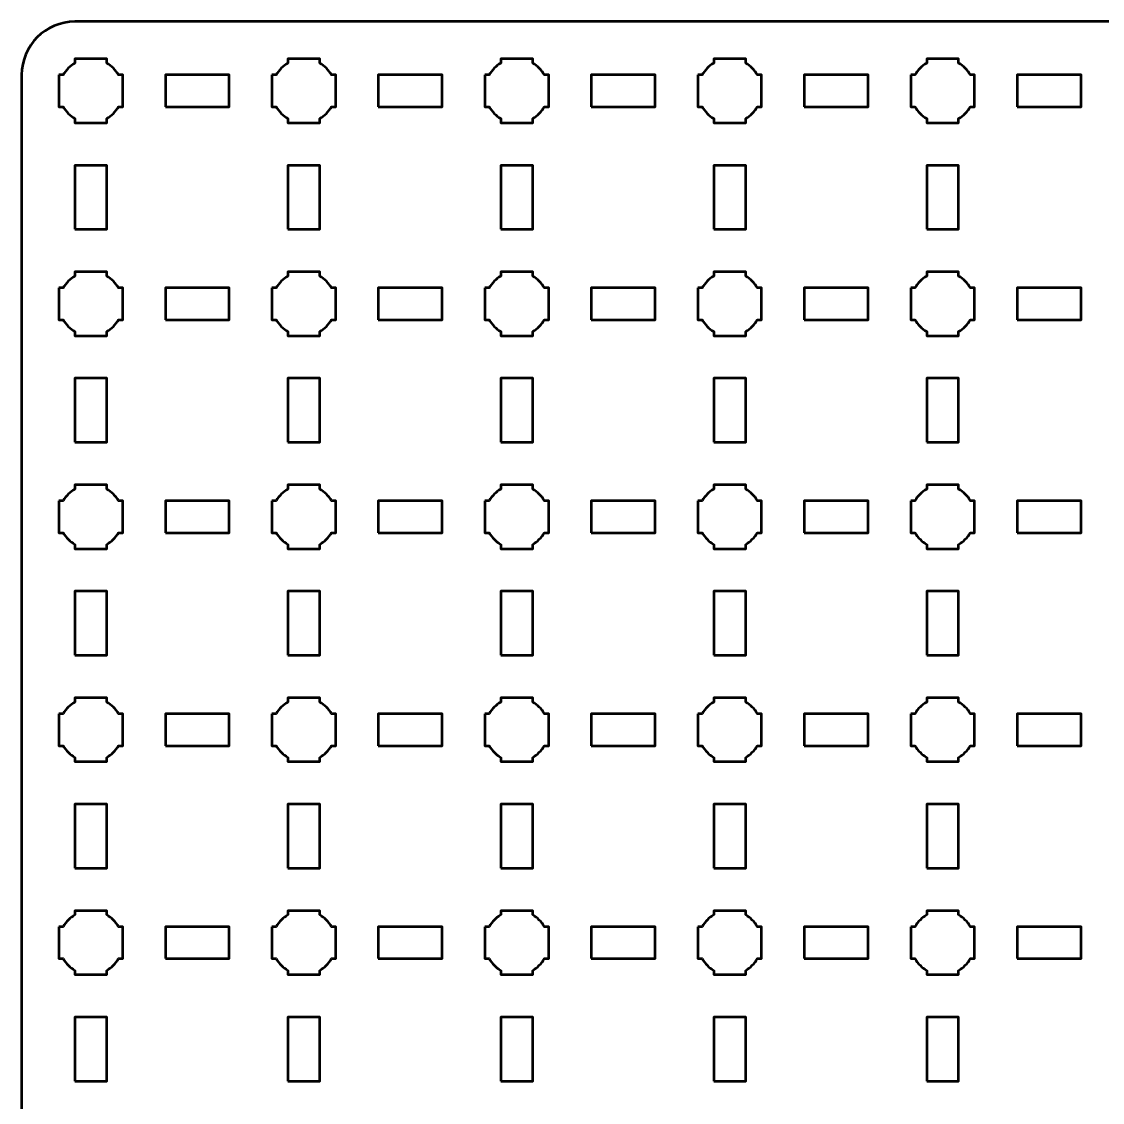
# Model space of a CAD drawing. Header units: centimetres. Extents: x -31.1 to 10.2, y -35.5 to 5.8.
# Drawn here: x -31.15 to -21, y -4.35 to 5.8 of the extents above; entities that cross this region are included whole.
import ezdxf

# ---------------------------------------------------------------- set-up
doc = ezdxf.new("R2010")
doc.units = ezdxf.units.CM
doc.header["$MEASUREMENT"] = 0
doc.layers.add('Layer 1', color=7, linetype='Continuous')

msp = doc.modelspace()

# ---------------------------------------------------------------- linework, layer by layer
at = {"layer": 'Layer 1', "color": 250, "lineweight": 53}
for points in [[(-29.8, 5), (-29.2, 5), (-29.2, 5.3), (-29.8, 5.3), (-29.8, 5)], [(-27.8, 5), (-27.2, 5), (-27.2, 5.3), (-27.8, 5.3), (-27.8, 5)], [(-25.8, 5), (-25.2, 5), (-25.2, 5.3), (-25.8, 5.3), (-25.8, 5)], [(-23.8, 5), (-23.2, 5), (-23.2, 5.3), (-23.8, 5.3), (-23.8, 5)], [(-21.8, 5), (-21.2, 5), (-21.2, 5.3), (-21.8, 5.3), (-21.8, 5)], [(-30.65, 3.85), (-30.35, 3.85), (-30.35, 4.45), (-30.65, 4.45), (-30.65, 3.85)], [(-28.65, 3.85), (-28.35, 3.85), (-28.35, 4.45), (-28.65, 4.45), (-28.65, 3.85)], [(-26.65, 3.85), (-26.35, 3.85), (-26.35, 4.45), (-26.65, 4.45), (-26.65, 3.85)], [(-24.65, 3.85), (-24.35, 3.85), (-24.35, 4.45), (-24.65, 4.45), (-24.65, 3.85)], [(-22.65, 3.85), (-22.35, 3.85), (-22.35, 4.45), (-22.65, 4.45), (-22.65, 3.85)], [(-29.8, 3), (-29.2, 3), (-29.2, 3.3), (-29.8, 3.3), (-29.8, 3)], [(-27.8, 3), (-27.2, 3), (-27.2, 3.3), (-27.8, 3.3), (-27.8, 3)], [(-25.8, 3), (-25.2, 3), (-25.2, 3.3), (-25.8, 3.3), (-25.8, 3)], [(-23.8, 3), (-23.2, 3), (-23.2, 3.3), (-23.8, 3.3), (-23.8, 3)], [(-21.8, 3), (-21.2, 3), (-21.2, 3.3), (-21.8, 3.3), (-21.8, 3)], [(-30.65, 1.85), (-30.35, 1.85), (-30.35, 2.45), (-30.65, 2.45), (-30.65, 1.85)], [(-28.65, 1.85), (-28.35, 1.85), (-28.35, 2.45), (-28.65, 2.45), (-28.65, 1.85)], [(-26.65, 1.85), (-26.35, 1.85), (-26.35, 2.45), (-26.65, 2.45), (-26.65, 1.85)], [(-24.65, 1.85), (-24.35, 1.85), (-24.35, 2.45), (-24.65, 2.45), (-24.65, 1.85)], [(-22.65, 1.85), (-22.35, 1.85), (-22.35, 2.45), (-22.65, 2.45), (-22.65, 1.85)], [(-29.8, 1), (-29.2, 1), (-29.2, 1.3), (-29.8, 1.3), (-29.8, 1)], [(-27.8, 1), (-27.2, 1), (-27.2, 1.3), (-27.8, 1.3), (-27.8, 1)], [(-25.8, 1), (-25.2, 1), (-25.2, 1.3), (-25.8, 1.3), (-25.8, 1)], [(-23.8, 1), (-23.2, 1), (-23.2, 1.3), (-23.8, 1.3), (-23.8, 1)], [(-21.8, 1), (-21.2, 1), (-21.2, 1.3), (-21.8, 1.3), (-21.8, 1)], [(-30.65, -0.15), (-30.35, -0.15), (-30.35, 0.45), (-30.65, 0.45), (-30.65, -0.15)], [(-28.65, -0.15), (-28.35, -0.15), (-28.35, 0.45), (-28.65, 0.45), (-28.65, -0.15)], [(-26.65, -0.15), (-26.35, -0.15), (-26.35, 0.45), (-26.65, 0.45), (-26.65, -0.15)], [(-24.65, -0.15), (-24.35, -0.15), (-24.35, 0.45), (-24.65, 0.45), (-24.65, -0.15)], [(-22.65, -0.15), (-22.35, -0.15), (-22.35, 0.45), (-22.65, 0.45), (-22.65, -0.15)], [(-29.8, -1), (-29.2, -1), (-29.2, -0.7), (-29.8, -0.7), (-29.8, -1)], [(-27.8, -1), (-27.2, -1), (-27.2, -0.7), (-27.8, -0.7), (-27.8, -1)], [(-25.8, -1), (-25.2, -1), (-25.2, -0.7), (-25.8, -0.7), (-25.8, -1)], [(-23.8, -1), (-23.2, -1), (-23.2, -0.7), (-23.8, -0.7), (-23.8, -1)], [(-21.8, -1), (-21.2, -1), (-21.2, -0.7), (-21.8, -0.7), (-21.8, -1)], [(-30.65, -2.15), (-30.35, -2.15), (-30.35, -1.55), (-30.65, -1.55), (-30.65, -2.15)], [(-28.65, -2.15), (-28.35, -2.15), (-28.35, -1.55), (-28.65, -1.55), (-28.65, -2.15)], [(-26.65, -2.15), (-26.35, -2.15), (-26.35, -1.55), (-26.65, -1.55), (-26.65, -2.15)], [(-24.65, -2.15), (-24.35, -2.15), (-24.35, -1.55), (-24.65, -1.55), (-24.65, -2.15)], [(-22.65, -2.15), (-22.35, -2.15), (-22.35, -1.55), (-22.65, -1.55), (-22.65, -2.15)], [(-29.8, -3), (-29.2, -3), (-29.2, -2.7), (-29.8, -2.7), (-29.8, -3)], [(-27.8, -3), (-27.2, -3), (-27.2, -2.7), (-27.8, -2.7), (-27.8, -3)], [(-25.8, -3), (-25.2, -3), (-25.2, -2.7), (-25.8, -2.7), (-25.8, -3)], [(-23.8, -3), (-23.2, -3), (-23.2, -2.7), (-23.8, -2.7), (-23.8, -3)], [(-21.8, -3), (-21.2, -3), (-21.2, -2.7), (-21.8, -2.7), (-21.8, -3)], [(-30.65, -4.15), (-30.35, -4.15), (-30.35, -3.55), (-30.65, -3.55), (-30.65, -4.15)], [(-28.65, -4.15), (-28.35, -4.15), (-28.35, -3.55), (-28.65, -3.55), (-28.65, -4.15)], [(-26.65, -4.15), (-26.35, -4.15), (-26.35, -3.55), (-26.65, -3.55), (-26.65, -4.15)], [(-24.65, -4.15), (-24.35, -4.15), (-24.35, -3.55), (-24.65, -3.55), (-24.65, -4.15)], [(-22.65, -4.15), (-22.35, -4.15), (-22.35, -3.55), (-22.65, -3.55), (-22.65, -4.15)]]:
    msp.add_lwpolyline(points, close=True, dxfattribs=at)
msp.add_open_spline([(-31.15, -35), (-31.15, -35), (-31.15, 5.3), (-31.15, 5.3), (-31.15, 5.3), (-31.15, 5.57609), (-30.92609, 5.8), (-30.65, 5.8), (-30.65, 5.8), (-30.65, 5.8), (9.65, 5.8), (9.65, 5.8), (9.65, 5.8), (9.92609, 5.8), (10.15, 5.57609), (10.15, 5.3), (10.15, 5.3), (10.15, 5.3), (10.15, -35), (10.15, -35), (10.15, -35), (10.15, -35.27609), (9.92609, -35.5), (9.65, -35.5), (9.65, -35.5), (9.65, -35.5), (-30.65, -35.5), (-30.65, -35.5), (-30.65, -35.5), (-30.92609, -35.5), (-31.15, -35.27609), (-31.15, -35)], degree=3, knots=[0, 0, 0, 0, 0.125, 0.125, 0.125, 0.125, 0.25, 0.25, 0.25, 0.25, 0.375, 0.375, 0.375, 0.375, 0.5, 0.5, 0.5, 0.5, 0.625, 0.625, 0.625, 0.625, 0.75, 0.75, 0.75, 0.75, 0.875, 0.875, 0.875, 0.875, 1, 1, 1, 1], dxfattribs=at)
at = {"layer": 'Layer 1', "lineweight": 53}
for points in [[(-30.8, 5.3), (-30.8, 5.3), (-30.75985, 5.3), (-30.75985, 5.3), (-30.75985, 5.3), (-30.7335, 5.34553), (-30.69553, 5.3835), (-30.65, 5.40985), (-30.65, 5.40985), (-30.65, 5.40985), (-30.65, 5.45), (-30.65, 5.45), (-30.65, 5.45), (-30.65, 5.45), (-30.5, 5.45), (-30.5, 5.45), (-30.5, 5.45), (-30.5, 5.45), (-30.35, 5.45), (-30.35, 5.45), (-30.35, 5.45), (-30.35, 5.45), (-30.35, 5.40985), (-30.35, 5.40985), (-30.35, 5.40985), (-30.30447, 5.3835), (-30.2665, 5.34553), (-30.24015, 5.3), (-30.24015, 5.3), (-30.24015, 5.3), (-30.2, 5.3), (-30.2, 5.3), (-30.2, 5.3), (-30.2, 5.3), (-30.2, 5.15), (-30.2, 5.15), (-30.2, 5.15), (-30.2, 5.15), (-30.2, 5), (-30.2, 5), (-30.2, 5), (-30.2, 5), (-30.24015, 5), (-30.24015, 5), (-30.24015, 5), (-30.2665, 4.95447), (-30.30447, 4.9165), (-30.35, 4.89015), (-30.35, 4.89015), (-30.35, 4.89015), (-30.35, 4.85), (-30.35, 4.85), (-30.35, 4.85), (-30.35, 4.85), (-30.5, 4.85), (-30.5, 4.85), (-30.5, 4.85), (-30.5, 4.85), (-30.65, 4.85), (-30.65, 4.85), (-30.65, 4.85), (-30.65, 4.85), (-30.65, 4.89015), (-30.65, 4.89015), (-30.65, 4.89015), (-30.69553, 4.9165), (-30.7335, 4.95447), (-30.75985, 5), (-30.75985, 5), (-30.75985, 5), (-30.8, 5), (-30.8, 5), (-30.8, 5), (-30.8, 5), (-30.8, 5.15), (-30.8, 5.15), (-30.8, 5.15), (-30.8, 5.15), (-30.8, 5.3), (-30.8, 5.3)], [(-28.8, 5.3), (-28.8, 5.3), (-28.75985, 5.3), (-28.75985, 5.3), (-28.75985, 5.3), (-28.7335, 5.34553), (-28.69553, 5.3835), (-28.65, 5.40985), (-28.65, 5.40985), (-28.65, 5.40985), (-28.65, 5.45), (-28.65, 5.45), (-28.65, 5.45), (-28.65, 5.45), (-28.5, 5.45), (-28.5, 5.45), (-28.5, 5.45), (-28.5, 5.45), (-28.35, 5.45), (-28.35, 5.45), (-28.35, 5.45), (-28.35, 5.45), (-28.35, 5.40985), (-28.35, 5.40985), (-28.35, 5.40985), (-28.30447, 5.3835), (-28.2665, 5.34553), (-28.24015, 5.3), (-28.24015, 5.3), (-28.24015, 5.3), (-28.2, 5.3), (-28.2, 5.3), (-28.2, 5.3), (-28.2, 5.3), (-28.2, 5.15), (-28.2, 5.15), (-28.2, 5.15), (-28.2, 5.15), (-28.2, 5), (-28.2, 5), (-28.2, 5), (-28.2, 5), (-28.24015, 5), (-28.24015, 5), (-28.24015, 5), (-28.2665, 4.95447), (-28.30447, 4.9165), (-28.35, 4.89015), (-28.35, 4.89015), (-28.35, 4.89015), (-28.35, 4.85), (-28.35, 4.85), (-28.35, 4.85), (-28.35, 4.85), (-28.5, 4.85), (-28.5, 4.85), (-28.5, 4.85), (-28.5, 4.85), (-28.65, 4.85), (-28.65, 4.85), (-28.65, 4.85), (-28.65, 4.85), (-28.65, 4.89015), (-28.65, 4.89015), (-28.65, 4.89015), (-28.69553, 4.9165), (-28.7335, 4.95447), (-28.75985, 5), (-28.75985, 5), (-28.75985, 5), (-28.8, 5), (-28.8, 5), (-28.8, 5), (-28.8, 5), (-28.8, 5.15), (-28.8, 5.15), (-28.8, 5.15), (-28.8, 5.15), (-28.8, 5.3), (-28.8, 5.3)], [(-26.8, 5.3), (-26.8, 5.3), (-26.75985, 5.3), (-26.75985, 5.3), (-26.75985, 5.3), (-26.7335, 5.34553), (-26.69553, 5.3835), (-26.65, 5.40985), (-26.65, 5.40985), (-26.65, 5.40985), (-26.65, 5.45), (-26.65, 5.45), (-26.65, 5.45), (-26.65, 5.45), (-26.5, 5.45), (-26.5, 5.45), (-26.5, 5.45), (-26.5, 5.45), (-26.35, 5.45), (-26.35, 5.45), (-26.35, 5.45), (-26.35, 5.45), (-26.35, 5.40985), (-26.35, 5.40985), (-26.35, 5.40985), (-26.30447, 5.3835), (-26.2665, 5.34553), (-26.24015, 5.3), (-26.24015, 5.3), (-26.24015, 5.3), (-26.2, 5.3), (-26.2, 5.3), (-26.2, 5.3), (-26.2, 5.3), (-26.2, 5.15), (-26.2, 5.15), (-26.2, 5.15), (-26.2, 5.15), (-26.2, 5), (-26.2, 5), (-26.2, 5), (-26.2, 5), (-26.24015, 5), (-26.24015, 5), (-26.24015, 5), (-26.2665, 4.95447), (-26.30447, 4.9165), (-26.35, 4.89015), (-26.35, 4.89015), (-26.35, 4.89015), (-26.35, 4.85), (-26.35, 4.85), (-26.35, 4.85), (-26.35, 4.85), (-26.5, 4.85), (-26.5, 4.85), (-26.5, 4.85), (-26.5, 4.85), (-26.65, 4.85), (-26.65, 4.85), (-26.65, 4.85), (-26.65, 4.85), (-26.65, 4.89015), (-26.65, 4.89015), (-26.65, 4.89015), (-26.69553, 4.9165), (-26.7335, 4.95447), (-26.75985, 5), (-26.75985, 5), (-26.75985, 5), (-26.8, 5), (-26.8, 5), (-26.8, 5), (-26.8, 5), (-26.8, 5.15), (-26.8, 5.15), (-26.8, 5.15), (-26.8, 5.15), (-26.8, 5.3), (-26.8, 5.3)], [(-24.8, 5.3), (-24.8, 5.3), (-24.75985, 5.3), (-24.75985, 5.3), (-24.75985, 5.3), (-24.7335, 5.34553), (-24.69553, 5.3835), (-24.65, 5.40985), (-24.65, 5.40985), (-24.65, 5.40985), (-24.65, 5.45), (-24.65, 5.45), (-24.65, 5.45), (-24.65, 5.45), (-24.5, 5.45), (-24.5, 5.45), (-24.5, 5.45), (-24.5, 5.45), (-24.35, 5.45), (-24.35, 5.45), (-24.35, 5.45), (-24.35, 5.45), (-24.35, 5.40985), (-24.35, 5.40985), (-24.35, 5.40985), (-24.30447, 5.3835), (-24.2665, 5.34553), (-24.24015, 5.3), (-24.24015, 5.3), (-24.24015, 5.3), (-24.2, 5.3), (-24.2, 5.3), (-24.2, 5.3), (-24.2, 5.3), (-24.2, 5.15), (-24.2, 5.15), (-24.2, 5.15), (-24.2, 5.15), (-24.2, 5), (-24.2, 5), (-24.2, 5), (-24.2, 5), (-24.24015, 5), (-24.24015, 5), (-24.24015, 5), (-24.2665, 4.95447), (-24.30447, 4.9165), (-24.35, 4.89015), (-24.35, 4.89015), (-24.35, 4.89015), (-24.35, 4.85), (-24.35, 4.85), (-24.35, 4.85), (-24.35, 4.85), (-24.5, 4.85), (-24.5, 4.85), (-24.5, 4.85), (-24.5, 4.85), (-24.65, 4.85), (-24.65, 4.85), (-24.65, 4.85), (-24.65, 4.85), (-24.65, 4.89015), (-24.65, 4.89015), (-24.65, 4.89015), (-24.69553, 4.9165), (-24.7335, 4.95447), (-24.75985, 5), (-24.75985, 5), (-24.75985, 5), (-24.8, 5), (-24.8, 5), (-24.8, 5), (-24.8, 5), (-24.8, 5.15), (-24.8, 5.15), (-24.8, 5.15), (-24.8, 5.15), (-24.8, 5.3), (-24.8, 5.3)], [(-22.8, 5.3), (-22.8, 5.3), (-22.75985, 5.3), (-22.75985, 5.3), (-22.75985, 5.3), (-22.7335, 5.34553), (-22.69553, 5.3835), (-22.65, 5.40985), (-22.65, 5.40985), (-22.65, 5.40985), (-22.65, 5.45), (-22.65, 5.45), (-22.65, 5.45), (-22.65, 5.45), (-22.5, 5.45), (-22.5, 5.45), (-22.5, 5.45), (-22.5, 5.45), (-22.35, 5.45), (-22.35, 5.45), (-22.35, 5.45), (-22.35, 5.45), (-22.35, 5.40985), (-22.35, 5.40985), (-22.35, 5.40985), (-22.30447, 5.3835), (-22.2665, 5.34553), (-22.24015, 5.3), (-22.24015, 5.3), (-22.24015, 5.3), (-22.2, 5.3), (-22.2, 5.3), (-22.2, 5.3), (-22.2, 5.3), (-22.2, 5.15), (-22.2, 5.15), (-22.2, 5.15), (-22.2, 5.15), (-22.2, 5), (-22.2, 5), (-22.2, 5), (-22.2, 5), (-22.24015, 5), (-22.24015, 5), (-22.24015, 5), (-22.2665, 4.95447), (-22.30447, 4.9165), (-22.35, 4.89015), (-22.35, 4.89015), (-22.35, 4.89015), (-22.35, 4.85), (-22.35, 4.85), (-22.35, 4.85), (-22.35, 4.85), (-22.5, 4.85), (-22.5, 4.85), (-22.5, 4.85), (-22.5, 4.85), (-22.65, 4.85), (-22.65, 4.85), (-22.65, 4.85), (-22.65, 4.85), (-22.65, 4.89015), (-22.65, 4.89015), (-22.65, 4.89015), (-22.69553, 4.9165), (-22.7335, 4.95447), (-22.75985, 5), (-22.75985, 5), (-22.75985, 5), (-22.8, 5), (-22.8, 5), (-22.8, 5), (-22.8, 5), (-22.8, 5.15), (-22.8, 5.15), (-22.8, 5.15), (-22.8, 5.15), (-22.8, 5.3), (-22.8, 5.3)], [(-30.8, 3.3), (-30.8, 3.3), (-30.75985, 3.3), (-30.75985, 3.3), (-30.75985, 3.3), (-30.7335, 3.34553), (-30.69553, 3.3835), (-30.65, 3.40985), (-30.65, 3.40985), (-30.65, 3.40985), (-30.65, 3.45), (-30.65, 3.45), (-30.65, 3.45), (-30.65, 3.45), (-30.5, 3.45), (-30.5, 3.45), (-30.5, 3.45), (-30.5, 3.45), (-30.35, 3.45), (-30.35, 3.45), (-30.35, 3.45), (-30.35, 3.45), (-30.35, 3.40985), (-30.35, 3.40985), (-30.35, 3.40985), (-30.30447, 3.3835), (-30.2665, 3.34553), (-30.24015, 3.3), (-30.24015, 3.3), (-30.24015, 3.3), (-30.2, 3.3), (-30.2, 3.3), (-30.2, 3.3), (-30.2, 3.3), (-30.2, 3.15), (-30.2, 3.15), (-30.2, 3.15), (-30.2, 3.15), (-30.2, 3), (-30.2, 3), (-30.2, 3), (-30.2, 3), (-30.24015, 3), (-30.24015, 3), (-30.24015, 3), (-30.2665, 2.95447), (-30.30447, 2.9165), (-30.35, 2.89015), (-30.35, 2.89015), (-30.35, 2.89015), (-30.35, 2.85), (-30.35, 2.85), (-30.35, 2.85), (-30.35, 2.85), (-30.5, 2.85), (-30.5, 2.85), (-30.5, 2.85), (-30.5, 2.85), (-30.65, 2.85), (-30.65, 2.85), (-30.65, 2.85), (-30.65, 2.85), (-30.65, 2.89015), (-30.65, 2.89015), (-30.65, 2.89015), (-30.69553, 2.9165), (-30.7335, 2.95447), (-30.75985, 3), (-30.75985, 3), (-30.75985, 3), (-30.8, 3), (-30.8, 3), (-30.8, 3), (-30.8, 3), (-30.8, 3.15), (-30.8, 3.15), (-30.8, 3.15), (-30.8, 3.15), (-30.8, 3.3), (-30.8, 3.3)], [(-28.8, 3.3), (-28.8, 3.3), (-28.75985, 3.3), (-28.75985, 3.3), (-28.75985, 3.3), (-28.7335, 3.34553), (-28.69553, 3.3835), (-28.65, 3.40985), (-28.65, 3.40985), (-28.65, 3.40985), (-28.65, 3.45), (-28.65, 3.45), (-28.65, 3.45), (-28.65, 3.45), (-28.5, 3.45), (-28.5, 3.45), (-28.5, 3.45), (-28.5, 3.45), (-28.35, 3.45), (-28.35, 3.45), (-28.35, 3.45), (-28.35, 3.45), (-28.35, 3.40985), (-28.35, 3.40985), (-28.35, 3.40985), (-28.30447, 3.3835), (-28.2665, 3.34553), (-28.24015, 3.3), (-28.24015, 3.3), (-28.24015, 3.3), (-28.2, 3.3), (-28.2, 3.3), (-28.2, 3.3), (-28.2, 3.3), (-28.2, 3.15), (-28.2, 3.15), (-28.2, 3.15), (-28.2, 3.15), (-28.2, 3), (-28.2, 3), (-28.2, 3), (-28.2, 3), (-28.24015, 3), (-28.24015, 3), (-28.24015, 3), (-28.2665, 2.95447), (-28.30447, 2.9165), (-28.35, 2.89015), (-28.35, 2.89015), (-28.35, 2.89015), (-28.35, 2.85), (-28.35, 2.85), (-28.35, 2.85), (-28.35, 2.85), (-28.5, 2.85), (-28.5, 2.85), (-28.5, 2.85), (-28.5, 2.85), (-28.65, 2.85), (-28.65, 2.85), (-28.65, 2.85), (-28.65, 2.85), (-28.65, 2.89015), (-28.65, 2.89015), (-28.65, 2.89015), (-28.69553, 2.9165), (-28.7335, 2.95447), (-28.75985, 3), (-28.75985, 3), (-28.75985, 3), (-28.8, 3), (-28.8, 3), (-28.8, 3), (-28.8, 3), (-28.8, 3.15), (-28.8, 3.15), (-28.8, 3.15), (-28.8, 3.15), (-28.8, 3.3), (-28.8, 3.3)], [(-26.8, 3.3), (-26.8, 3.3), (-26.75985, 3.3), (-26.75985, 3.3), (-26.75985, 3.3), (-26.7335, 3.34553), (-26.69553, 3.3835), (-26.65, 3.40985), (-26.65, 3.40985), (-26.65, 3.40985), (-26.65, 3.45), (-26.65, 3.45), (-26.65, 3.45), (-26.65, 3.45), (-26.5, 3.45), (-26.5, 3.45), (-26.5, 3.45), (-26.5, 3.45), (-26.35, 3.45), (-26.35, 3.45), (-26.35, 3.45), (-26.35, 3.45), (-26.35, 3.40985), (-26.35, 3.40985), (-26.35, 3.40985), (-26.30447, 3.3835), (-26.2665, 3.34553), (-26.24015, 3.3), (-26.24015, 3.3), (-26.24015, 3.3), (-26.2, 3.3), (-26.2, 3.3), (-26.2, 3.3), (-26.2, 3.3), (-26.2, 3.15), (-26.2, 3.15), (-26.2, 3.15), (-26.2, 3.15), (-26.2, 3), (-26.2, 3), (-26.2, 3), (-26.2, 3), (-26.24015, 3), (-26.24015, 3), (-26.24015, 3), (-26.2665, 2.95447), (-26.30447, 2.9165), (-26.35, 2.89015), (-26.35, 2.89015), (-26.35, 2.89015), (-26.35, 2.85), (-26.35, 2.85), (-26.35, 2.85), (-26.35, 2.85), (-26.5, 2.85), (-26.5, 2.85), (-26.5, 2.85), (-26.5, 2.85), (-26.65, 2.85), (-26.65, 2.85), (-26.65, 2.85), (-26.65, 2.85), (-26.65, 2.89015), (-26.65, 2.89015), (-26.65, 2.89015), (-26.69553, 2.9165), (-26.7335, 2.95447), (-26.75985, 3), (-26.75985, 3), (-26.75985, 3), (-26.8, 3), (-26.8, 3), (-26.8, 3), (-26.8, 3), (-26.8, 3.15), (-26.8, 3.15), (-26.8, 3.15), (-26.8, 3.15), (-26.8, 3.3), (-26.8, 3.3)], [(-24.8, 3.3), (-24.8, 3.3), (-24.75985, 3.3), (-24.75985, 3.3), (-24.75985, 3.3), (-24.7335, 3.34553), (-24.69553, 3.3835), (-24.65, 3.40985), (-24.65, 3.40985), (-24.65, 3.40985), (-24.65, 3.45), (-24.65, 3.45), (-24.65, 3.45), (-24.65, 3.45), (-24.5, 3.45), (-24.5, 3.45), (-24.5, 3.45), (-24.5, 3.45), (-24.35, 3.45), (-24.35, 3.45), (-24.35, 3.45), (-24.35, 3.45), (-24.35, 3.40985), (-24.35, 3.40985), (-24.35, 3.40985), (-24.30447, 3.3835), (-24.2665, 3.34553), (-24.24015, 3.3), (-24.24015, 3.3), (-24.24015, 3.3), (-24.2, 3.3), (-24.2, 3.3), (-24.2, 3.3), (-24.2, 3.3), (-24.2, 3.15), (-24.2, 3.15), (-24.2, 3.15), (-24.2, 3.15), (-24.2, 3), (-24.2, 3), (-24.2, 3), (-24.2, 3), (-24.24015, 3), (-24.24015, 3), (-24.24015, 3), (-24.2665, 2.95447), (-24.30447, 2.9165), (-24.35, 2.89015), (-24.35, 2.89015), (-24.35, 2.89015), (-24.35, 2.85), (-24.35, 2.85), (-24.35, 2.85), (-24.35, 2.85), (-24.5, 2.85), (-24.5, 2.85), (-24.5, 2.85), (-24.5, 2.85), (-24.65, 2.85), (-24.65, 2.85), (-24.65, 2.85), (-24.65, 2.85), (-24.65, 2.89015), (-24.65, 2.89015), (-24.65, 2.89015), (-24.69553, 2.9165), (-24.7335, 2.95447), (-24.75985, 3), (-24.75985, 3), (-24.75985, 3), (-24.8, 3), (-24.8, 3), (-24.8, 3), (-24.8, 3), (-24.8, 3.15), (-24.8, 3.15), (-24.8, 3.15), (-24.8, 3.15), (-24.8, 3.3), (-24.8, 3.3)], [(-22.8, 3.3), (-22.8, 3.3), (-22.75985, 3.3), (-22.75985, 3.3), (-22.75985, 3.3), (-22.7335, 3.34553), (-22.69553, 3.3835), (-22.65, 3.40985), (-22.65, 3.40985), (-22.65, 3.40985), (-22.65, 3.45), (-22.65, 3.45), (-22.65, 3.45), (-22.65, 3.45), (-22.5, 3.45), (-22.5, 3.45), (-22.5, 3.45), (-22.5, 3.45), (-22.35, 3.45), (-22.35, 3.45), (-22.35, 3.45), (-22.35, 3.45), (-22.35, 3.40985), (-22.35, 3.40985), (-22.35, 3.40985), (-22.30447, 3.3835), (-22.2665, 3.34553), (-22.24015, 3.3), (-22.24015, 3.3), (-22.24015, 3.3), (-22.2, 3.3), (-22.2, 3.3), (-22.2, 3.3), (-22.2, 3.3), (-22.2, 3.15), (-22.2, 3.15), (-22.2, 3.15), (-22.2, 3.15), (-22.2, 3), (-22.2, 3), (-22.2, 3), (-22.2, 3), (-22.24015, 3), (-22.24015, 3), (-22.24015, 3), (-22.2665, 2.95447), (-22.30447, 2.9165), (-22.35, 2.89015), (-22.35, 2.89015), (-22.35, 2.89015), (-22.35, 2.85), (-22.35, 2.85), (-22.35, 2.85), (-22.35, 2.85), (-22.5, 2.85), (-22.5, 2.85), (-22.5, 2.85), (-22.5, 2.85), (-22.65, 2.85), (-22.65, 2.85), (-22.65, 2.85), (-22.65, 2.85), (-22.65, 2.89015), (-22.65, 2.89015), (-22.65, 2.89015), (-22.69553, 2.9165), (-22.7335, 2.95447), (-22.75985, 3), (-22.75985, 3), (-22.75985, 3), (-22.8, 3), (-22.8, 3), (-22.8, 3), (-22.8, 3), (-22.8, 3.15), (-22.8, 3.15), (-22.8, 3.15), (-22.8, 3.15), (-22.8, 3.3), (-22.8, 3.3)], [(-30.8, 1.3), (-30.8, 1.3), (-30.75985, 1.3), (-30.75985, 1.3), (-30.75985, 1.3), (-30.7335, 1.34553), (-30.69553, 1.3835), (-30.65, 1.40985), (-30.65, 1.40985), (-30.65, 1.40985), (-30.65, 1.45), (-30.65, 1.45), (-30.65, 1.45), (-30.65, 1.45), (-30.5, 1.45), (-30.5, 1.45), (-30.5, 1.45), (-30.5, 1.45), (-30.35, 1.45), (-30.35, 1.45), (-30.35, 1.45), (-30.35, 1.45), (-30.35, 1.40985), (-30.35, 1.40985), (-30.35, 1.40985), (-30.30447, 1.3835), (-30.2665, 1.34553), (-30.24015, 1.3), (-30.24015, 1.3), (-30.24015, 1.3), (-30.2, 1.3), (-30.2, 1.3), (-30.2, 1.3), (-30.2, 1.3), (-30.2, 1.15), (-30.2, 1.15), (-30.2, 1.15), (-30.2, 1.15), (-30.2, 1), (-30.2, 1), (-30.2, 1), (-30.2, 1), (-30.24015, 1), (-30.24015, 1), (-30.24015, 1), (-30.2665, 0.95447), (-30.30447, 0.9165), (-30.35, 0.89015), (-30.35, 0.89015), (-30.35, 0.89015), (-30.35, 0.85), (-30.35, 0.85), (-30.35, 0.85), (-30.35, 0.85), (-30.5, 0.85), (-30.5, 0.85), (-30.5, 0.85), (-30.5, 0.85), (-30.65, 0.85), (-30.65, 0.85), (-30.65, 0.85), (-30.65, 0.85), (-30.65, 0.89015), (-30.65, 0.89015), (-30.65, 0.89015), (-30.69553, 0.9165), (-30.7335, 0.95447), (-30.75985, 1), (-30.75985, 1), (-30.75985, 1), (-30.8, 1), (-30.8, 1), (-30.8, 1), (-30.8, 1), (-30.8, 1.15), (-30.8, 1.15), (-30.8, 1.15), (-30.8, 1.15), (-30.8, 1.3), (-30.8, 1.3)], [(-28.8, 1.3), (-28.8, 1.3), (-28.75985, 1.3), (-28.75985, 1.3), (-28.75985, 1.3), (-28.7335, 1.34553), (-28.69553, 1.3835), (-28.65, 1.40985), (-28.65, 1.40985), (-28.65, 1.40985), (-28.65, 1.45), (-28.65, 1.45), (-28.65, 1.45), (-28.65, 1.45), (-28.5, 1.45), (-28.5, 1.45), (-28.5, 1.45), (-28.5, 1.45), (-28.35, 1.45), (-28.35, 1.45), (-28.35, 1.45), (-28.35, 1.45), (-28.35, 1.40985), (-28.35, 1.40985), (-28.35, 1.40985), (-28.30447, 1.3835), (-28.2665, 1.34553), (-28.24015, 1.3), (-28.24015, 1.3), (-28.24015, 1.3), (-28.2, 1.3), (-28.2, 1.3), (-28.2, 1.3), (-28.2, 1.3), (-28.2, 1.15), (-28.2, 1.15), (-28.2, 1.15), (-28.2, 1.15), (-28.2, 1), (-28.2, 1), (-28.2, 1), (-28.2, 1), (-28.24015, 1), (-28.24015, 1), (-28.24015, 1), (-28.2665, 0.95447), (-28.30447, 0.9165), (-28.35, 0.89015), (-28.35, 0.89015), (-28.35, 0.89015), (-28.35, 0.85), (-28.35, 0.85), (-28.35, 0.85), (-28.35, 0.85), (-28.5, 0.85), (-28.5, 0.85), (-28.5, 0.85), (-28.5, 0.85), (-28.65, 0.85), (-28.65, 0.85), (-28.65, 0.85), (-28.65, 0.85), (-28.65, 0.89015), (-28.65, 0.89015), (-28.65, 0.89015), (-28.69553, 0.9165), (-28.7335, 0.95447), (-28.75985, 1), (-28.75985, 1), (-28.75985, 1), (-28.8, 1), (-28.8, 1), (-28.8, 1), (-28.8, 1), (-28.8, 1.15), (-28.8, 1.15), (-28.8, 1.15), (-28.8, 1.15), (-28.8, 1.3), (-28.8, 1.3)], [(-26.8, 1.3), (-26.8, 1.3), (-26.75985, 1.3), (-26.75985, 1.3), (-26.75985, 1.3), (-26.7335, 1.34553), (-26.69553, 1.3835), (-26.65, 1.40985), (-26.65, 1.40985), (-26.65, 1.40985), (-26.65, 1.45), (-26.65, 1.45), (-26.65, 1.45), (-26.65, 1.45), (-26.5, 1.45), (-26.5, 1.45), (-26.5, 1.45), (-26.5, 1.45), (-26.35, 1.45), (-26.35, 1.45), (-26.35, 1.45), (-26.35, 1.45), (-26.35, 1.40985), (-26.35, 1.40985), (-26.35, 1.40985), (-26.30447, 1.3835), (-26.2665, 1.34553), (-26.24015, 1.3), (-26.24015, 1.3), (-26.24015, 1.3), (-26.2, 1.3), (-26.2, 1.3), (-26.2, 1.3), (-26.2, 1.3), (-26.2, 1.15), (-26.2, 1.15), (-26.2, 1.15), (-26.2, 1.15), (-26.2, 1), (-26.2, 1), (-26.2, 1), (-26.2, 1), (-26.24015, 1), (-26.24015, 1), (-26.24015, 1), (-26.2665, 0.95447), (-26.30447, 0.9165), (-26.35, 0.89015), (-26.35, 0.89015), (-26.35, 0.89015), (-26.35, 0.85), (-26.35, 0.85), (-26.35, 0.85), (-26.35, 0.85), (-26.5, 0.85), (-26.5, 0.85), (-26.5, 0.85), (-26.5, 0.85), (-26.65, 0.85), (-26.65, 0.85), (-26.65, 0.85), (-26.65, 0.85), (-26.65, 0.89015), (-26.65, 0.89015), (-26.65, 0.89015), (-26.69553, 0.9165), (-26.7335, 0.95447), (-26.75985, 1), (-26.75985, 1), (-26.75985, 1), (-26.8, 1), (-26.8, 1), (-26.8, 1), (-26.8, 1), (-26.8, 1.15), (-26.8, 1.15), (-26.8, 1.15), (-26.8, 1.15), (-26.8, 1.3), (-26.8, 1.3)], [(-24.8, 1.3), (-24.8, 1.3), (-24.75985, 1.3), (-24.75985, 1.3), (-24.75985, 1.3), (-24.7335, 1.34553), (-24.69553, 1.3835), (-24.65, 1.40985), (-24.65, 1.40985), (-24.65, 1.40985), (-24.65, 1.45), (-24.65, 1.45), (-24.65, 1.45), (-24.65, 1.45), (-24.5, 1.45), (-24.5, 1.45), (-24.5, 1.45), (-24.5, 1.45), (-24.35, 1.45), (-24.35, 1.45), (-24.35, 1.45), (-24.35, 1.45), (-24.35, 1.40985), (-24.35, 1.40985), (-24.35, 1.40985), (-24.30447, 1.3835), (-24.2665, 1.34553), (-24.24015, 1.3), (-24.24015, 1.3), (-24.24015, 1.3), (-24.2, 1.3), (-24.2, 1.3), (-24.2, 1.3), (-24.2, 1.3), (-24.2, 1.15), (-24.2, 1.15), (-24.2, 1.15), (-24.2, 1.15), (-24.2, 1), (-24.2, 1), (-24.2, 1), (-24.2, 1), (-24.24015, 1), (-24.24015, 1), (-24.24015, 1), (-24.2665, 0.95447), (-24.30447, 0.9165), (-24.35, 0.89015), (-24.35, 0.89015), (-24.35, 0.89015), (-24.35, 0.85), (-24.35, 0.85), (-24.35, 0.85), (-24.35, 0.85), (-24.5, 0.85), (-24.5, 0.85), (-24.5, 0.85), (-24.5, 0.85), (-24.65, 0.85), (-24.65, 0.85), (-24.65, 0.85), (-24.65, 0.85), (-24.65, 0.89015), (-24.65, 0.89015), (-24.65, 0.89015), (-24.69553, 0.9165), (-24.7335, 0.95447), (-24.75985, 1), (-24.75985, 1), (-24.75985, 1), (-24.8, 1), (-24.8, 1), (-24.8, 1), (-24.8, 1), (-24.8, 1.15), (-24.8, 1.15), (-24.8, 1.15), (-24.8, 1.15), (-24.8, 1.3), (-24.8, 1.3)], [(-22.8, 1.3), (-22.8, 1.3), (-22.75985, 1.3), (-22.75985, 1.3), (-22.75985, 1.3), (-22.7335, 1.34553), (-22.69553, 1.3835), (-22.65, 1.40985), (-22.65, 1.40985), (-22.65, 1.40985), (-22.65, 1.45), (-22.65, 1.45), (-22.65, 1.45), (-22.65, 1.45), (-22.5, 1.45), (-22.5, 1.45), (-22.5, 1.45), (-22.5, 1.45), (-22.35, 1.45), (-22.35, 1.45), (-22.35, 1.45), (-22.35, 1.45), (-22.35, 1.40985), (-22.35, 1.40985), (-22.35, 1.40985), (-22.30447, 1.3835), (-22.2665, 1.34553), (-22.24015, 1.3), (-22.24015, 1.3), (-22.24015, 1.3), (-22.2, 1.3), (-22.2, 1.3), (-22.2, 1.3), (-22.2, 1.3), (-22.2, 1.15), (-22.2, 1.15), (-22.2, 1.15), (-22.2, 1.15), (-22.2, 1), (-22.2, 1), (-22.2, 1), (-22.2, 1), (-22.24015, 1), (-22.24015, 1), (-22.24015, 1), (-22.2665, 0.95447), (-22.30447, 0.9165), (-22.35, 0.89015), (-22.35, 0.89015), (-22.35, 0.89015), (-22.35, 0.85), (-22.35, 0.85), (-22.35, 0.85), (-22.35, 0.85), (-22.5, 0.85), (-22.5, 0.85), (-22.5, 0.85), (-22.5, 0.85), (-22.65, 0.85), (-22.65, 0.85), (-22.65, 0.85), (-22.65, 0.85), (-22.65, 0.89015), (-22.65, 0.89015), (-22.65, 0.89015), (-22.69553, 0.9165), (-22.7335, 0.95447), (-22.75985, 1), (-22.75985, 1), (-22.75985, 1), (-22.8, 1), (-22.8, 1), (-22.8, 1), (-22.8, 1), (-22.8, 1.15), (-22.8, 1.15), (-22.8, 1.15), (-22.8, 1.15), (-22.8, 1.3), (-22.8, 1.3)], [(-30.8, -0.7), (-30.8, -0.7), (-30.75985, -0.7), (-30.75985, -0.7), (-30.75985, -0.7), (-30.7335, -0.65447), (-30.69553, -0.6165), (-30.65, -0.59015), (-30.65, -0.59015), (-30.65, -0.59015), (-30.65, -0.55), (-30.65, -0.55), (-30.65, -0.55), (-30.65, -0.55), (-30.5, -0.55), (-30.5, -0.55), (-30.5, -0.55), (-30.5, -0.55), (-30.35, -0.55), (-30.35, -0.55), (-30.35, -0.55), (-30.35, -0.55), (-30.35, -0.59015), (-30.35, -0.59015), (-30.35, -0.59015), (-30.30447, -0.6165), (-30.2665, -0.65447), (-30.24015, -0.7), (-30.24015, -0.7), (-30.24015, -0.7), (-30.2, -0.7), (-30.2, -0.7), (-30.2, -0.7), (-30.2, -0.7), (-30.2, -0.85), (-30.2, -0.85), (-30.2, -0.85), (-30.2, -0.85), (-30.2, -1), (-30.2, -1), (-30.2, -1), (-30.2, -1), (-30.24015, -1), (-30.24015, -1), (-30.24015, -1), (-30.2665, -1.04553), (-30.30447, -1.0835), (-30.35, -1.10985), (-30.35, -1.10985), (-30.35, -1.10985), (-30.35, -1.15), (-30.35, -1.15), (-30.35, -1.15), (-30.35, -1.15), (-30.5, -1.15), (-30.5, -1.15), (-30.5, -1.15), (-30.5, -1.15), (-30.65, -1.15), (-30.65, -1.15), (-30.65, -1.15), (-30.65, -1.15), (-30.65, -1.10985), (-30.65, -1.10985), (-30.65, -1.10985), (-30.69553, -1.0835), (-30.7335, -1.04553), (-30.75985, -1), (-30.75985, -1), (-30.75985, -1), (-30.8, -1), (-30.8, -1), (-30.8, -1), (-30.8, -1), (-30.8, -0.85), (-30.8, -0.85), (-30.8, -0.85), (-30.8, -0.85), (-30.8, -0.7), (-30.8, -0.7)], [(-28.8, -0.7), (-28.8, -0.7), (-28.75985, -0.7), (-28.75985, -0.7), (-28.75985, -0.7), (-28.7335, -0.65447), (-28.69553, -0.6165), (-28.65, -0.59015), (-28.65, -0.59015), (-28.65, -0.59015), (-28.65, -0.55), (-28.65, -0.55), (-28.65, -0.55), (-28.65, -0.55), (-28.5, -0.55), (-28.5, -0.55), (-28.5, -0.55), (-28.5, -0.55), (-28.35, -0.55), (-28.35, -0.55), (-28.35, -0.55), (-28.35, -0.55), (-28.35, -0.59015), (-28.35, -0.59015), (-28.35, -0.59015), (-28.30447, -0.6165), (-28.2665, -0.65447), (-28.24015, -0.7), (-28.24015, -0.7), (-28.24015, -0.7), (-28.2, -0.7), (-28.2, -0.7), (-28.2, -0.7), (-28.2, -0.7), (-28.2, -0.85), (-28.2, -0.85), (-28.2, -0.85), (-28.2, -0.85), (-28.2, -1), (-28.2, -1), (-28.2, -1), (-28.2, -1), (-28.24015, -1), (-28.24015, -1), (-28.24015, -1), (-28.2665, -1.04553), (-28.30447, -1.0835), (-28.35, -1.10985), (-28.35, -1.10985), (-28.35, -1.10985), (-28.35, -1.15), (-28.35, -1.15), (-28.35, -1.15), (-28.35, -1.15), (-28.5, -1.15), (-28.5, -1.15), (-28.5, -1.15), (-28.5, -1.15), (-28.65, -1.15), (-28.65, -1.15), (-28.65, -1.15), (-28.65, -1.15), (-28.65, -1.10985), (-28.65, -1.10985), (-28.65, -1.10985), (-28.69553, -1.0835), (-28.7335, -1.04553), (-28.75985, -1), (-28.75985, -1), (-28.75985, -1), (-28.8, -1), (-28.8, -1), (-28.8, -1), (-28.8, -1), (-28.8, -0.85), (-28.8, -0.85), (-28.8, -0.85), (-28.8, -0.85), (-28.8, -0.7), (-28.8, -0.7)], [(-26.8, -0.7), (-26.8, -0.7), (-26.75985, -0.7), (-26.75985, -0.7), (-26.75985, -0.7), (-26.7335, -0.65447), (-26.69553, -0.6165), (-26.65, -0.59015), (-26.65, -0.59015), (-26.65, -0.59015), (-26.65, -0.55), (-26.65, -0.55), (-26.65, -0.55), (-26.65, -0.55), (-26.5, -0.55), (-26.5, -0.55), (-26.5, -0.55), (-26.5, -0.55), (-26.35, -0.55), (-26.35, -0.55), (-26.35, -0.55), (-26.35, -0.55), (-26.35, -0.59015), (-26.35, -0.59015), (-26.35, -0.59015), (-26.30447, -0.6165), (-26.2665, -0.65447), (-26.24015, -0.7), (-26.24015, -0.7), (-26.24015, -0.7), (-26.2, -0.7), (-26.2, -0.7), (-26.2, -0.7), (-26.2, -0.7), (-26.2, -0.85), (-26.2, -0.85), (-26.2, -0.85), (-26.2, -0.85), (-26.2, -1), (-26.2, -1), (-26.2, -1), (-26.2, -1), (-26.24015, -1), (-26.24015, -1), (-26.24015, -1), (-26.2665, -1.04553), (-26.30447, -1.0835), (-26.35, -1.10985), (-26.35, -1.10985), (-26.35, -1.10985), (-26.35, -1.15), (-26.35, -1.15), (-26.35, -1.15), (-26.35, -1.15), (-26.5, -1.15), (-26.5, -1.15), (-26.5, -1.15), (-26.5, -1.15), (-26.65, -1.15), (-26.65, -1.15), (-26.65, -1.15), (-26.65, -1.15), (-26.65, -1.10985), (-26.65, -1.10985), (-26.65, -1.10985), (-26.69553, -1.0835), (-26.7335, -1.04553), (-26.75985, -1), (-26.75985, -1), (-26.75985, -1), (-26.8, -1), (-26.8, -1), (-26.8, -1), (-26.8, -1), (-26.8, -0.85), (-26.8, -0.85), (-26.8, -0.85), (-26.8, -0.85), (-26.8, -0.7), (-26.8, -0.7)], [(-24.8, -0.7), (-24.8, -0.7), (-24.75985, -0.7), (-24.75985, -0.7), (-24.75985, -0.7), (-24.7335, -0.65447), (-24.69553, -0.6165), (-24.65, -0.59015), (-24.65, -0.59015), (-24.65, -0.59015), (-24.65, -0.55), (-24.65, -0.55), (-24.65, -0.55), (-24.65, -0.55), (-24.5, -0.55), (-24.5, -0.55), (-24.5, -0.55), (-24.5, -0.55), (-24.35, -0.55), (-24.35, -0.55), (-24.35, -0.55), (-24.35, -0.55), (-24.35, -0.59015), (-24.35, -0.59015), (-24.35, -0.59015), (-24.30447, -0.6165), (-24.2665, -0.65447), (-24.24015, -0.7), (-24.24015, -0.7), (-24.24015, -0.7), (-24.2, -0.7), (-24.2, -0.7), (-24.2, -0.7), (-24.2, -0.7), (-24.2, -0.85), (-24.2, -0.85), (-24.2, -0.85), (-24.2, -0.85), (-24.2, -1), (-24.2, -1), (-24.2, -1), (-24.2, -1), (-24.24015, -1), (-24.24015, -1), (-24.24015, -1), (-24.2665, -1.04553), (-24.30447, -1.0835), (-24.35, -1.10985), (-24.35, -1.10985), (-24.35, -1.10985), (-24.35, -1.15), (-24.35, -1.15), (-24.35, -1.15), (-24.35, -1.15), (-24.5, -1.15), (-24.5, -1.15), (-24.5, -1.15), (-24.5, -1.15), (-24.65, -1.15), (-24.65, -1.15), (-24.65, -1.15), (-24.65, -1.15), (-24.65, -1.10985), (-24.65, -1.10985), (-24.65, -1.10985), (-24.69553, -1.0835), (-24.7335, -1.04553), (-24.75985, -1), (-24.75985, -1), (-24.75985, -1), (-24.8, -1), (-24.8, -1), (-24.8, -1), (-24.8, -1), (-24.8, -0.85), (-24.8, -0.85), (-24.8, -0.85), (-24.8, -0.85), (-24.8, -0.7), (-24.8, -0.7)], [(-22.8, -0.7), (-22.8, -0.7), (-22.75985, -0.7), (-22.75985, -0.7), (-22.75985, -0.7), (-22.7335, -0.65447), (-22.69553, -0.6165), (-22.65, -0.59015), (-22.65, -0.59015), (-22.65, -0.59015), (-22.65, -0.55), (-22.65, -0.55), (-22.65, -0.55), (-22.65, -0.55), (-22.5, -0.55), (-22.5, -0.55), (-22.5, -0.55), (-22.5, -0.55), (-22.35, -0.55), (-22.35, -0.55), (-22.35, -0.55), (-22.35, -0.55), (-22.35, -0.59015), (-22.35, -0.59015), (-22.35, -0.59015), (-22.30447, -0.6165), (-22.2665, -0.65447), (-22.24015, -0.7), (-22.24015, -0.7), (-22.24015, -0.7), (-22.2, -0.7), (-22.2, -0.7), (-22.2, -0.7), (-22.2, -0.7), (-22.2, -0.85), (-22.2, -0.85), (-22.2, -0.85), (-22.2, -0.85), (-22.2, -1), (-22.2, -1), (-22.2, -1), (-22.2, -1), (-22.24015, -1), (-22.24015, -1), (-22.24015, -1), (-22.2665, -1.04553), (-22.30447, -1.0835), (-22.35, -1.10985), (-22.35, -1.10985), (-22.35, -1.10985), (-22.35, -1.15), (-22.35, -1.15), (-22.35, -1.15), (-22.35, -1.15), (-22.5, -1.15), (-22.5, -1.15), (-22.5, -1.15), (-22.5, -1.15), (-22.65, -1.15), (-22.65, -1.15), (-22.65, -1.15), (-22.65, -1.15), (-22.65, -1.10985), (-22.65, -1.10985), (-22.65, -1.10985), (-22.69553, -1.0835), (-22.7335, -1.04553), (-22.75985, -1), (-22.75985, -1), (-22.75985, -1), (-22.8, -1), (-22.8, -1), (-22.8, -1), (-22.8, -1), (-22.8, -0.85), (-22.8, -0.85), (-22.8, -0.85), (-22.8, -0.85), (-22.8, -0.7), (-22.8, -0.7)], [(-30.8, -2.7), (-30.8, -2.7), (-30.75985, -2.7), (-30.75985, -2.7), (-30.75985, -2.7), (-30.7335, -2.65447), (-30.69553, -2.6165), (-30.65, -2.59015), (-30.65, -2.59015), (-30.65, -2.59015), (-30.65, -2.55), (-30.65, -2.55), (-30.65, -2.55), (-30.65, -2.55), (-30.5, -2.55), (-30.5, -2.55), (-30.5, -2.55), (-30.5, -2.55), (-30.35, -2.55), (-30.35, -2.55), (-30.35, -2.55), (-30.35, -2.55), (-30.35, -2.59015), (-30.35, -2.59015), (-30.35, -2.59015), (-30.30447, -2.6165), (-30.2665, -2.65447), (-30.24015, -2.7), (-30.24015, -2.7), (-30.24015, -2.7), (-30.2, -2.7), (-30.2, -2.7), (-30.2, -2.7), (-30.2, -2.7), (-30.2, -2.85), (-30.2, -2.85), (-30.2, -2.85), (-30.2, -2.85), (-30.2, -3), (-30.2, -3), (-30.2, -3), (-30.2, -3), (-30.24015, -3), (-30.24015, -3), (-30.24015, -3), (-30.2665, -3.04553), (-30.30447, -3.0835), (-30.35, -3.10985), (-30.35, -3.10985), (-30.35, -3.10985), (-30.35, -3.15), (-30.35, -3.15), (-30.35, -3.15), (-30.35, -3.15), (-30.5, -3.15), (-30.5, -3.15), (-30.5, -3.15), (-30.5, -3.15), (-30.65, -3.15), (-30.65, -3.15), (-30.65, -3.15), (-30.65, -3.15), (-30.65, -3.10985), (-30.65, -3.10985), (-30.65, -3.10985), (-30.69553, -3.0835), (-30.7335, -3.04553), (-30.75985, -3), (-30.75985, -3), (-30.75985, -3), (-30.8, -3), (-30.8, -3), (-30.8, -3), (-30.8, -3), (-30.8, -2.85), (-30.8, -2.85), (-30.8, -2.85), (-30.8, -2.85), (-30.8, -2.7), (-30.8, -2.7)], [(-28.8, -2.7), (-28.8, -2.7), (-28.75985, -2.7), (-28.75985, -2.7), (-28.75985, -2.7), (-28.7335, -2.65447), (-28.69553, -2.6165), (-28.65, -2.59015), (-28.65, -2.59015), (-28.65, -2.59015), (-28.65, -2.55), (-28.65, -2.55), (-28.65, -2.55), (-28.65, -2.55), (-28.5, -2.55), (-28.5, -2.55), (-28.5, -2.55), (-28.5, -2.55), (-28.35, -2.55), (-28.35, -2.55), (-28.35, -2.55), (-28.35, -2.55), (-28.35, -2.59015), (-28.35, -2.59015), (-28.35, -2.59015), (-28.30447, -2.6165), (-28.2665, -2.65447), (-28.24015, -2.7), (-28.24015, -2.7), (-28.24015, -2.7), (-28.2, -2.7), (-28.2, -2.7), (-28.2, -2.7), (-28.2, -2.7), (-28.2, -2.85), (-28.2, -2.85), (-28.2, -2.85), (-28.2, -2.85), (-28.2, -3), (-28.2, -3), (-28.2, -3), (-28.2, -3), (-28.24015, -3), (-28.24015, -3), (-28.24015, -3), (-28.2665, -3.04553), (-28.30447, -3.0835), (-28.35, -3.10985), (-28.35, -3.10985), (-28.35, -3.10985), (-28.35, -3.15), (-28.35, -3.15), (-28.35, -3.15), (-28.35, -3.15), (-28.5, -3.15), (-28.5, -3.15), (-28.5, -3.15), (-28.5, -3.15), (-28.65, -3.15), (-28.65, -3.15), (-28.65, -3.15), (-28.65, -3.15), (-28.65, -3.10985), (-28.65, -3.10985), (-28.65, -3.10985), (-28.69553, -3.0835), (-28.7335, -3.04553), (-28.75985, -3), (-28.75985, -3), (-28.75985, -3), (-28.8, -3), (-28.8, -3), (-28.8, -3), (-28.8, -3), (-28.8, -2.85), (-28.8, -2.85), (-28.8, -2.85), (-28.8, -2.85), (-28.8, -2.7), (-28.8, -2.7)], [(-26.8, -2.7), (-26.8, -2.7), (-26.75985, -2.7), (-26.75985, -2.7), (-26.75985, -2.7), (-26.7335, -2.65447), (-26.69553, -2.6165), (-26.65, -2.59015), (-26.65, -2.59015), (-26.65, -2.59015), (-26.65, -2.55), (-26.65, -2.55), (-26.65, -2.55), (-26.65, -2.55), (-26.5, -2.55), (-26.5, -2.55), (-26.5, -2.55), (-26.5, -2.55), (-26.35, -2.55), (-26.35, -2.55), (-26.35, -2.55), (-26.35, -2.55), (-26.35, -2.59015), (-26.35, -2.59015), (-26.35, -2.59015), (-26.30447, -2.6165), (-26.2665, -2.65447), (-26.24015, -2.7), (-26.24015, -2.7), (-26.24015, -2.7), (-26.2, -2.7), (-26.2, -2.7), (-26.2, -2.7), (-26.2, -2.7), (-26.2, -2.85), (-26.2, -2.85), (-26.2, -2.85), (-26.2, -2.85), (-26.2, -3), (-26.2, -3), (-26.2, -3), (-26.2, -3), (-26.24015, -3), (-26.24015, -3), (-26.24015, -3), (-26.2665, -3.04553), (-26.30447, -3.0835), (-26.35, -3.10985), (-26.35, -3.10985), (-26.35, -3.10985), (-26.35, -3.15), (-26.35, -3.15), (-26.35, -3.15), (-26.35, -3.15), (-26.5, -3.15), (-26.5, -3.15), (-26.5, -3.15), (-26.5, -3.15), (-26.65, -3.15), (-26.65, -3.15), (-26.65, -3.15), (-26.65, -3.15), (-26.65, -3.10985), (-26.65, -3.10985), (-26.65, -3.10985), (-26.69553, -3.0835), (-26.7335, -3.04553), (-26.75985, -3), (-26.75985, -3), (-26.75985, -3), (-26.8, -3), (-26.8, -3), (-26.8, -3), (-26.8, -3), (-26.8, -2.85), (-26.8, -2.85), (-26.8, -2.85), (-26.8, -2.85), (-26.8, -2.7), (-26.8, -2.7)], [(-24.8, -2.7), (-24.8, -2.7), (-24.75985, -2.7), (-24.75985, -2.7), (-24.75985, -2.7), (-24.7335, -2.65447), (-24.69553, -2.6165), (-24.65, -2.59015), (-24.65, -2.59015), (-24.65, -2.59015), (-24.65, -2.55), (-24.65, -2.55), (-24.65, -2.55), (-24.65, -2.55), (-24.5, -2.55), (-24.5, -2.55), (-24.5, -2.55), (-24.5, -2.55), (-24.35, -2.55), (-24.35, -2.55), (-24.35, -2.55), (-24.35, -2.55), (-24.35, -2.59015), (-24.35, -2.59015), (-24.35, -2.59015), (-24.30447, -2.6165), (-24.2665, -2.65447), (-24.24015, -2.7), (-24.24015, -2.7), (-24.24015, -2.7), (-24.2, -2.7), (-24.2, -2.7), (-24.2, -2.7), (-24.2, -2.7), (-24.2, -2.85), (-24.2, -2.85), (-24.2, -2.85), (-24.2, -2.85), (-24.2, -3), (-24.2, -3), (-24.2, -3), (-24.2, -3), (-24.24015, -3), (-24.24015, -3), (-24.24015, -3), (-24.2665, -3.04553), (-24.30447, -3.0835), (-24.35, -3.10985), (-24.35, -3.10985), (-24.35, -3.10985), (-24.35, -3.15), (-24.35, -3.15), (-24.35, -3.15), (-24.35, -3.15), (-24.5, -3.15), (-24.5, -3.15), (-24.5, -3.15), (-24.5, -3.15), (-24.65, -3.15), (-24.65, -3.15), (-24.65, -3.15), (-24.65, -3.15), (-24.65, -3.10985), (-24.65, -3.10985), (-24.65, -3.10985), (-24.69553, -3.0835), (-24.7335, -3.04553), (-24.75985, -3), (-24.75985, -3), (-24.75985, -3), (-24.8, -3), (-24.8, -3), (-24.8, -3), (-24.8, -3), (-24.8, -2.85), (-24.8, -2.85), (-24.8, -2.85), (-24.8, -2.85), (-24.8, -2.7), (-24.8, -2.7)], [(-22.8, -2.7), (-22.8, -2.7), (-22.75985, -2.7), (-22.75985, -2.7), (-22.75985, -2.7), (-22.7335, -2.65447), (-22.69553, -2.6165), (-22.65, -2.59015), (-22.65, -2.59015), (-22.65, -2.59015), (-22.65, -2.55), (-22.65, -2.55), (-22.65, -2.55), (-22.65, -2.55), (-22.5, -2.55), (-22.5, -2.55), (-22.5, -2.55), (-22.5, -2.55), (-22.35, -2.55), (-22.35, -2.55), (-22.35, -2.55), (-22.35, -2.55), (-22.35, -2.59015), (-22.35, -2.59015), (-22.35, -2.59015), (-22.30447, -2.6165), (-22.2665, -2.65447), (-22.24015, -2.7), (-22.24015, -2.7), (-22.24015, -2.7), (-22.2, -2.7), (-22.2, -2.7), (-22.2, -2.7), (-22.2, -2.7), (-22.2, -2.85), (-22.2, -2.85), (-22.2, -2.85), (-22.2, -2.85), (-22.2, -3), (-22.2, -3), (-22.2, -3), (-22.2, -3), (-22.24015, -3), (-22.24015, -3), (-22.24015, -3), (-22.2665, -3.04553), (-22.30447, -3.0835), (-22.35, -3.10985), (-22.35, -3.10985), (-22.35, -3.10985), (-22.35, -3.15), (-22.35, -3.15), (-22.35, -3.15), (-22.35, -3.15), (-22.5, -3.15), (-22.5, -3.15), (-22.5, -3.15), (-22.5, -3.15), (-22.65, -3.15), (-22.65, -3.15), (-22.65, -3.15), (-22.65, -3.15), (-22.65, -3.10985), (-22.65, -3.10985), (-22.65, -3.10985), (-22.69553, -3.0835), (-22.7335, -3.04553), (-22.75985, -3), (-22.75985, -3), (-22.75985, -3), (-22.8, -3), (-22.8, -3), (-22.8, -3), (-22.8, -3), (-22.8, -2.85), (-22.8, -2.85), (-22.8, -2.85), (-22.8, -2.85), (-22.8, -2.7), (-22.8, -2.7)]]:
    msp.add_open_spline(points, degree=3, knots=[0, 0, 0, 0, 0.05, 0.05, 0.05, 0.05, 0.1, 0.1, 0.1, 0.1, 0.15, 0.15, 0.15, 0.15, 0.2, 0.2, 0.2, 0.2, 0.25, 0.25, 0.25, 0.25, 0.3, 0.3, 0.3, 0.3, 0.35, 0.35, 0.35, 0.35, 0.4, 0.4, 0.4, 0.4, 0.45, 0.45, 0.45, 0.45, 0.5, 0.5, 0.5, 0.5, 0.55, 0.55, 0.55, 0.55, 0.6, 0.6, 0.6, 0.6, 0.65, 0.65, 0.65, 0.65, 0.7, 0.7, 0.7, 0.7, 0.75, 0.75, 0.75, 0.75, 0.8, 0.8, 0.8, 0.8, 0.85, 0.85, 0.85, 0.85, 0.9, 0.9, 0.9, 0.9, 0.95, 0.95, 0.95, 0.95, 1, 1, 1, 1], dxfattribs=at)

doc.saveas('drawing.dxf')
